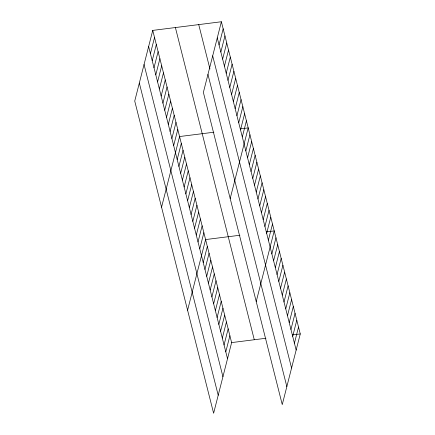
<?xml version="1.0" encoding="UTF-8"?>
<svg xmlns="http://www.w3.org/2000/svg" width="435" height="435" viewBox="0 0 435 435"><rect width="100%" height="100%" fill="white"/><g stroke="black" fill="none" stroke-linecap="round" stroke-linejoin="round"><path stroke-width="0.65" d="M152.745 30.401L134.736 101.056L213.618 413.25L231.627 342.595L152.745 30.401L221.382 21.75L300.264 333.944L282.255 404.599L203.373 92.405L221.382 21.75M150.428 53.592L154.534 37.475M152.212 60.672L156.323 44.549M154.001 67.746L158.112 51.629M155.79 74.825L159.901 58.703M157.579 81.9L161.689 65.783M159.368 88.974L163.473 72.857M161.157 96.053L165.262 79.937M162.94 103.128L167.051 87.011M164.729 110.207L168.84 94.085M166.518 117.281L170.629 101.165M168.307 124.356L172.412 108.239M170.096 131.435L174.201 115.319M171.885 138.509L175.99 122.393M173.668 145.589L177.779 129.467M161.559 207.201L179.568 136.546L213.884 132.224M177.192 159.531L181.303 143.414M178.932 166.398L183.037 150.282M180.666 173.266L184.772 157.149M182.401 180.139L186.506 164.017M219.061 44.946L223.171 28.824M184.135 187.006L188.246 170.884M220.85 52.021L224.955 35.904M185.87 193.874L189.981 177.757M222.638 59.095L226.744 42.978M187.605 200.742L191.715 184.625M224.422 66.174L228.533 50.058M189.339 207.609L193.45 191.492M226.211 73.249L230.322 57.132M191.079 214.477L195.184 198.36M228 80.328L232.111 64.206M192.814 221.344L196.919 205.228M229.789 87.402L233.899 71.286M194.548 228.217L198.654 212.095M231.578 94.482L235.683 78.36M196.283 235.085L200.394 218.963M233.367 101.556L237.472 85.439M198.017 241.952L202.128 225.836M235.15 108.63L239.261 92.514M199.752 248.82L203.863 232.703M236.939 115.71L241.05 99.593M187.588 310.226L205.597 239.571L239.913 235.248M238.728 122.784L242.839 106.667M203.227 262.555L207.332 246.438M240.517 129.864L244.622 113.742M204.961 269.423L209.066 253.306M206.696 276.296L210.806 260.173M242.306 136.938L246.411 120.821M208.43 283.163L212.541 267.041M230.191 198.55L248.2 127.895L240.653 128.847M210.165 290.031L214.276 273.914M245.829 150.885L249.935 134.763M211.899 296.898L216.01 280.782M247.564 157.753L251.669 141.631M213.639 303.766L217.745 287.649M249.298 164.62L253.409 148.504M215.374 310.633L219.479 294.517M251.033 171.488L255.144 155.371M217.108 317.501L221.214 301.384M252.768 178.355L256.878 162.239M218.843 324.369L222.954 308.252M254.502 185.223L258.613 169.106M220.578 331.242L224.688 315.119M256.242 192.091L260.347 175.974M222.312 338.109L226.423 321.987M257.977 198.964L262.082 182.841M224.047 344.977L228.157 328.86M259.711 205.831L263.822 189.709M225.787 351.844L229.892 335.728M261.446 212.699L265.557 196.582M263.18 219.566L267.291 203.45M264.915 226.434L269.026 210.317M266.655 233.301L270.76 217.185M268.39 240.169L272.495 224.052M256.22 301.575L274.229 230.92L266.682 231.871M271.859 253.909L275.969 237.787M273.593 260.777L277.704 244.66M275.328 267.645L279.439 251.528M277.062 274.512L281.173 258.395M278.802 281.38L282.908 265.263M280.537 288.247L284.642 272.131M282.272 295.115L286.382 278.998M284.006 301.988L288.117 285.866M285.741 308.855L289.851 292.733M287.475 315.723L291.586 299.606M289.215 322.591L293.32 306.474M290.95 329.458L295.055 313.341M292.684 336.326L296.79 320.209M294.419 343.193L298.53 327.076M231.627 342.595L265.948 338.272M292.712 334.896L300.264 333.944M217.272 37.867L296.153 350.066M212.688 55.865L291.564 368.059M198.73 24.605L209.947 68.991M207.957 74.407L286.839 386.606M175.397 27.546L254.279 339.74M148.639 46.518L227.521 358.712M144.05 64.516L222.932 376.71M139.325 83.058L218.207 395.252"/></g></svg>
